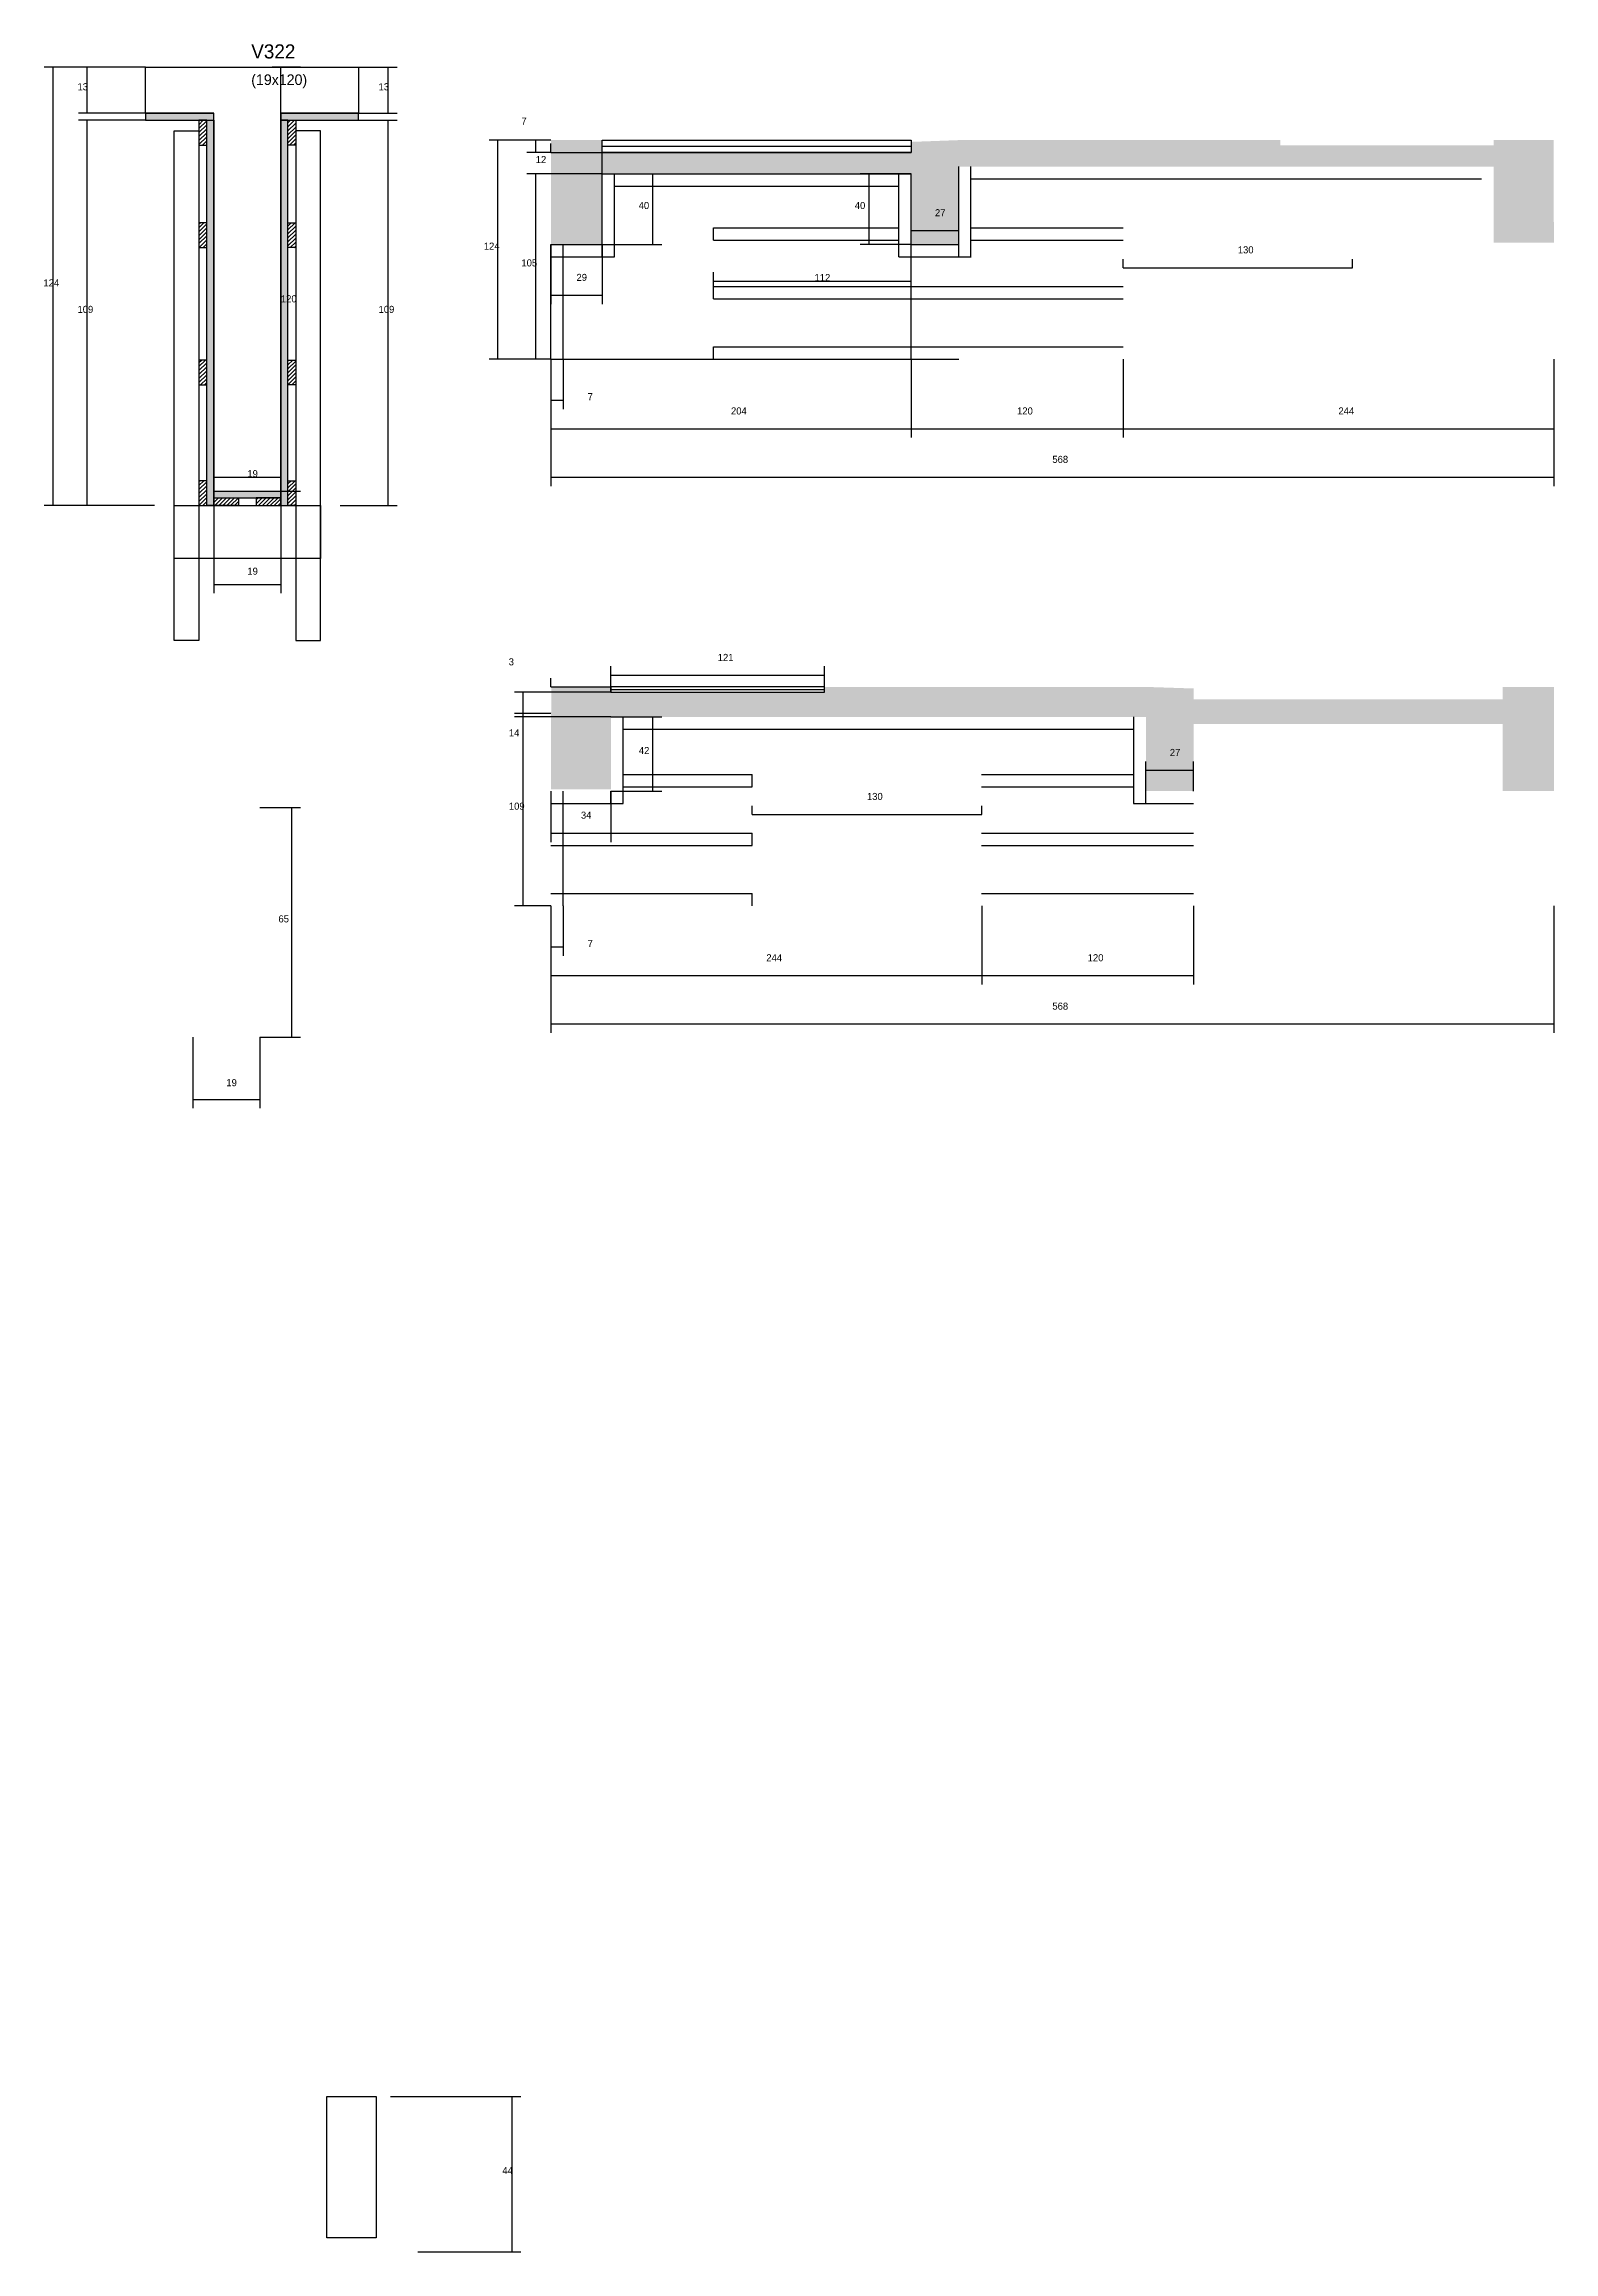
# Model space of a CAD drawing. Header units: metres. Extents: x 2014 to 2869, y 1218 to 2468.
import ezdxf

# ---------------------------------------------------------------- set-up
doc = ezdxf.new("R2010")
doc.units = ezdxf.units.M
for name, color, linetype in [('CONCRETO', 251, 'Continuous'), ('COTA', 241, 'Continuous'), ('Cota Seção (2x)', 4, 'Continuous'), ('Hachura', 253, 'Continuous'), ('Madeira', 126, 'Continuous'), ('Painéis', 200, 'Continuous'), ('SARR_2.2x7', 40, 'Continuous'), ('SARR_3.5x7', 81, 'Continuous'), ('SARR_EDITAR', 141, 'Continuous'), ('Texto Seção', 7, 'Continuous')]:
    doc.layers.add(name, color=color, linetype=linetype)

msp = doc.modelspace()

# ---------------------------------------------------------------- hatches: boundary and pattern name
at = {"layer": 'COTA'}
h = msp.add_hatch(dxfattribs=at)
h.set_pattern_fill('AR-CONC', scale=0.03)
h.paths.add_polyline_path([(2329.7, 2394.7), (2504.7, 2394.7), (2504.7, 2394.7), (2504.7, 2354.6), (2504.7, 2354.6), (2531.7, 2354.6), (2531.7, 2354.6), (2531.7, 2413.7), (2531.7, 2413.7), (2504.7, 2412.7), (2504.7, 2412.7), (2504.7, 2406.7), (2504.7, 2406.7), (2329.7, 2406.7), (2329.7, 2406.7), (2329.7, 2413.7), (2329.7, 2413.7), (2300.7, 2413.7), (2300.7, 2413.7), (2300.7, 2354.7), (2300.7, 2354.7), (2329.7, 2354.7), (2329.7, 2354.7), (2329.7, 2394.7)])
h = msp.add_hatch(dxfattribs=at)
h.set_pattern_fill('AR-CONC', scale=0.03)
h.paths.add_polyline_path([(2713.7, 2410.7), (2713.7, 2413.7), (2713.7, 2413.7), (2531.7, 2413.7), (2531.7, 2413.7), (2531.7, 2398.7), (2531.7, 2398.7), (2834.7, 2398.7), (2834.7, 2398.7), (2834.7, 2355.7), (2834.7, 2355.7), (2868.7, 2355.7), (2868.7, 2355.7), (2868.6, 2413.7), (2868.6, 2413.7), (2834.7, 2413.7), (2834.7, 2413.7), (2834.7, 2410.7), (2834.7, 2410.7), (2713.7, 2410.7)])
h = msp.add_hatch(dxfattribs=at)
h.set_pattern_fill('AR-CONC', scale=0.03)
h.paths.add_polyline_path([(2334.7, 2101.2), (2334.7, 2104.2), (2334.7, 2104.2), (2300.9, 2104.2), (2300.9, 2104.2), (2300.7, 2046.2), (2300.7, 2046.2), (2334.7, 2046.2), (2334.7, 2046.2), (2334.7, 2087.2), (2334.7, 2087.2), (2637.7, 2087.2), (2637.7, 2087.2), (2637.7, 2104.2), (2637.7, 2104.2), (2455.7, 2104.2), (2455.7, 2104.2), (2455.7, 2101.2), (2455.7, 2101.2), (2334.7, 2101.2)])
h = msp.add_hatch(dxfattribs=at)
h.set_pattern_fill('AR-CONC', scale=0.03)
h.paths.add_polyline_path([(2839.7, 2083.2), (2664.7, 2083.2), (2664.7, 2083.2), (2664.7, 2045.2), (2664.7, 2045.2), (2637.7, 2045.2), (2637.7, 2045.2), (2637.7, 2104.2), (2637.7, 2104.2), (2664.7, 2103.3), (2664.7, 2103.3), (2664.7, 2097.2), (2664.7, 2097.2), (2839.7, 2097.2), (2839.7, 2097.2), (2839.7, 2104.2), (2839.7, 2104.2), (2868.7, 2104.2), (2868.7, 2104.2), (2868.7, 2045.2), (2868.7, 2045.2), (2839.7, 2045.2), (2839.7, 2045.2), (2839.7, 2083.2)])
at = {"layer": 'Hachura'}
h = msp.add_hatch(color=8, dxfattribs=at)
h.dxf.hatch_style = 1
h.paths.add_polyline_path([(2109.8, 2424.9), (2109.8, 2428.9), (2109.8, 2428.9), (2071.2, 2428.9), (2071.2, 2428.9), (2071.2, 2424.9), (2071.2, 2424.9), (2109.8, 2424.9)])
h = msp.add_hatch(dxfattribs=at)
h.set_pattern_fill('ANSI31', scale=0.5)
h.paths.add_polyline_path([(2101.4, 2410.9), (2105.8, 2410.9), (2105.8, 2410.9), (2105.8, 2424.9), (2105.8, 2424.9), (2101.4, 2424.9), (2101.4, 2424.9), (2101.4, 2410.9)])
h = msp.add_hatch(color=8, dxfattribs=at)
h.dxf.hatch_style = 1
h.paths.add_polyline_path([(2105.8, 2424.9), (2109.8, 2424.9), (2109.8, 2424.9), (2109.8, 2206.9), (2109.8, 2206.9), (2105.8, 2206.9), (2105.8, 2206.9), (2105.8, 2424.9)])
h = msp.add_hatch(color=8, dxfattribs=at)
h.dxf.hatch_style = 1
h.paths.add_polyline_path([(2191.8, 2424.9), (2191.8, 2428.9), (2191.8, 2428.9), (2147.8, 2428.9), (2147.8, 2428.9), (2147.8, 2424.9), (2147.8, 2424.9), (2191.8, 2424.9)])
h = msp.add_hatch(color=8, dxfattribs=at)
h.dxf.hatch_style = 1
h.paths.add_polyline_path([(2151.8, 2426.9), (2147.8, 2426.9), (2147.8, 2426.9), (2147.8, 2206.9), (2147.8, 2206.9), (2151.8, 2206.9), (2151.8, 2206.9), (2151.8, 2426.9)])
h = msp.add_hatch(dxfattribs=at)
h.set_pattern_fill('ANSI31', scale=0.5)
h.paths.add_polyline_path([(2156.2, 2410.9), (2151.8, 2410.9), (2151.8, 2410.9), (2151.8, 2424.9), (2151.8, 2424.9), (2156.2, 2424.9), (2156.2, 2424.9), (2156.2, 2410.9)])
h = msp.add_hatch(dxfattribs=at)
h.set_pattern_fill('ANSI31', scale=0.5)
h.paths.add_polyline_path([(2101.4, 2352.9), (2105.8, 2352.9), (2105.8, 2352.9), (2105.8, 2366.9), (2105.8, 2366.9), (2101.4, 2366.9), (2101.4, 2366.9), (2101.4, 2352.9)])
h = msp.add_hatch(dxfattribs=at)
h.set_pattern_fill('ANSI31', scale=0.5)
h.paths.add_polyline_path([(2156.2, 2352.9), (2151.8, 2352.9), (2151.8, 2352.9), (2151.8, 2366.9), (2151.8, 2366.9), (2156.2, 2366.9), (2156.2, 2366.9), (2156.2, 2352.9)])
h = msp.add_hatch(dxfattribs=at)
h.set_pattern_fill('ANSI31', scale=0.5)
h.paths.add_polyline_path([(2101.4, 2275.2), (2105.8, 2275.2), (2105.8, 2275.2), (2105.8, 2289.2), (2105.8, 2289.2), (2101.4, 2289.2), (2101.4, 2289.2), (2101.4, 2275.2)])
h = msp.add_hatch(dxfattribs=at)
h.set_pattern_fill('ANSI31', scale=0.5)
h.paths.add_polyline_path([(2156.2, 2275.2), (2151.8, 2275.2), (2151.8, 2275.2), (2151.8, 2289.2), (2151.8, 2289.2), (2156.2, 2289.2), (2156.2, 2289.2), (2156.2, 2275.2)])
h = msp.add_hatch(dxfattribs=at)
h.set_pattern_fill('ANSI31', scale=0.5)
h.paths.add_polyline_path([(2101.4, 2206.9), (2105.8, 2206.9), (2105.8, 2206.9), (2105.8, 2220.9), (2105.8, 2220.9), (2101.4, 2220.9), (2101.4, 2220.9), (2101.4, 2206.9)])
h = msp.add_hatch(color=8, dxfattribs=at)
h.dxf.hatch_style = 1
h.paths.add_polyline_path([(2147.8, 2211.3), (2147.8, 2214.9), (2147.8, 2214.9), (2109.8, 2214.9), (2109.8, 2214.9), (2109.8, 2211.3), (2109.8, 2211.3), (2147.8, 2211.3)])
h = msp.add_hatch(dxfattribs=at)
h.set_pattern_fill('ANSI31', scale=0.5)
h.paths.add_polyline_path([(2156.2, 2206.9), (2151.8, 2206.9), (2151.8, 2206.9), (2151.8, 2220.9), (2151.8, 2220.9), (2156.2, 2220.9), (2156.2, 2220.9), (2156.2, 2206.9)])
h = msp.add_hatch(dxfattribs=at)
h.set_pattern_fill('ANSI31', scale=0.5)
h.paths.add_polyline_path([(2109.8, 2206.9), (2109.8, 2211.3), (2109.8, 2211.3), (2123.8, 2211.3), (2123.8, 2211.3), (2123.8, 2206.9), (2123.8, 2206.9), (2109.8, 2206.9)])
h = msp.add_hatch(dxfattribs=at)
h.set_pattern_fill('ANSI31', scale=0.5)
h.paths.add_polyline_path([(2147.8, 2206.9), (2147.8, 2211.3), (2147.8, 2211.3), (2133.8, 2211.3), (2133.8, 2211.3), (2133.8, 2206.9), (2133.8, 2206.9), (2147.8, 2206.9)])

# ---------------------------------------------------------------- linework, layer by layer
at = {"layer": 'CONCRETO'}
for points in [[(2071.2, 2428.9), (2071.2, 2454.9), (2191.8, 2454.9), (2191.8, 2428.9), (2147.8, 2428.9), (2147.8, 2214.9), (2109.8, 2214.9), (2109.8, 2428.9)], [(2173.8, 1306.4), (2173.8, 1306.4), (2201.8, 1306.4), (2201.8, 1278.4), (2201.8, 1278.4), (2201.8, 1226.4), (2173.8, 1226.4), (2173.8, 1306.4)]]:
    msp.add_lwpolyline(points, close=True, dxfattribs=at)
at = {"layer": 'COTA'}
for p, q in [((2071.2, 2454.9), (2013.8, 2454.9)), ((2018.8, 2206.9), (2018.8, 2454.9)), ((2071.2, 2454.9), (2033.1, 2454.9)), ((2038.1, 2428.9), (2038.1, 2454.9)), ((2191.8, 2454.9), (2213.6, 2454.9)), ((2208.6, 2428.9), (2208.6, 2454.9)), ((2071.2, 2428.9), (2033.1, 2428.9)), ((2071.2, 2424.9), (2033.1, 2424.9)), ((2038.1, 2206.9), (2038.1, 2424.9)), ((2191.8, 2428.9), (2213.6, 2428.9)), ((2191.8, 2424.9), (2213.6, 2424.9)), ((2208.6, 2206.9), (2208.6, 2424.9)), ((2300.7, 2413.7), (2265.7, 2413.7)), ((2270.7, 2289.7), (2270.7, 2413.7)), ((2300.7, 2413.7), (2287.1, 2413.7)), ((2292.1, 2406.7), (2292.1, 2413.7)), ((2300.7, 2406.7), (2287.1, 2406.7)), ((2300.7, 2406.7), (2300.7, 2411.7)), ((2300.7, 2406.7), (2329.7, 2406.7)), ((2329.7, 2394.7), (2329.7, 2411.7)), ((2329.7, 2394.7), (2287.1, 2394.7)), ((2292.1, 2289.7), (2292.1, 2394.7)), ((2329.7, 2394.7), (2363.5, 2394.7)), ((2358.5, 2354.7), (2358.5, 2394.7)), ((2504.7, 2394.7), (2475.9, 2394.7)), ((2480.9, 2354.6), (2480.9, 2394.7)), ((2504.7, 2354.6), (2504.7, 2367.6)), ((2504.7, 2362.6), (2531.7, 2362.6)), ((2531.7, 2354.6), (2531.7, 2367.6)), ((2300.7, 2354.7), (2300.7, 2320.9)), ((2329.7, 2354.7), (2363.5, 2354.7)), ((2329.7, 2354.7), (2329.7, 2320.9)), ((2504.7, 2354.6), (2475.9, 2354.6)), ((2392.7, 2330.8), (2392.7, 2338.9)), ((2504.7, 2330.8), (2504.7, 2338.9)), ((2624.7, 2341.4), (2624.7, 2346.4)), ((2624.7, 2341.4), (2754.7, 2341.4)), ((2754.7, 2341.4), (2754.7, 2346.4)), ((2300.7, 2325.9), (2329.7, 2325.9)), ((2392.7, 2333.9), (2504.7, 2333.9)), ((2300.7, 2289.7), (2265.7, 2289.7)), ((2300.7, 2289.7), (2287.1, 2289.7)), ((2300.7, 2289.7), (2300.7, 2261.5)), ((2300.7, 2289.7), (2300.7, 2245.3)), ((2300.7, 2289.7), (2300.7, 2217.9)), ((2307.7, 2289.7), (2307.7, 2261.5)), ((2504.7, 2289.7), (2504.7, 2245.3)), ((2504.7, 2289.7), (2504.7, 2245.3)), ((2624.7, 2289.7), (2624.7, 2245.3)), ((2624.7, 2289.7), (2624.7, 2245.3)), ((2868.7, 2289.7), (2868.7, 2245.3)), ((2868.7, 2289.7), (2868.7, 2217.9)), ((2300.7, 2266.5), (2307.7, 2266.5)), ((2300.7, 2250.3), (2504.7, 2250.3)), ((2504.7, 2250.3), (2624.7, 2250.3)), ((2624.7, 2250.3), (2868.7, 2250.3)), ((2300.7, 2222.9), (2868.7, 2222.9)), ((2076.2, 2206.9), (2013.8, 2206.9)), ((2076.2, 2206.9), (2033.1, 2206.9)), ((2109.8, 2206.9), (2109.8, 2157.2)), ((2147.8, 2206.9), (2147.8, 2157.2)), ((2181.4, 2206.9), (2213.6, 2206.9)), ((2109.8, 2162.2), (2147.8, 2162.2)), ((2334.7, 2104.2), (2334.7, 2115.9)), ((2455.7, 2104.2), (2455.7, 2115.9)), ((2334.7, 2101.2), (2280, 2101.2)), ((2285, 2087.2), (2285, 2101.2)), ((2300.7, 2104.2), (2300.7, 2109.2)), ((2300.7, 2104.2), (2334.7, 2104.2)), ((2334.7, 2110.9), (2455.7, 2110.9)), ((2334.7, 2101.2), (2334.7, 2109.2)), ((2300.7, 2089.2), (2280, 2089.2)), ((2334.7, 2087.2), (2280, 2087.2)), ((2285, 1980.2), (2285, 2089.2)), ((2334.7, 2087.2), (2363.5, 2087.2)), ((2358.5, 2045.2), (2358.5, 2087.2)), ((2637.7, 2045.2), (2637.7, 2062)), ((2664.7, 2045.2), (2664.7, 2062)), ((2637.7, 2057), (2664.7, 2057)), ((2300.7, 2045.2), (2300.7, 2016.4)), ((2334.7, 2045.2), (2363.5, 2045.2)), ((2334.7, 2045.2), (2334.7, 2016.4)), ((2414.7, 2031.9), (2414.7, 2036.9)), ((2544.7, 2031.9), (2544.7, 2036.9)), ((2135.9, 2035.9), (2158.9, 2035.9)), ((2153.9, 1905.9), (2153.9, 2035.9)), ((2414.7, 2031.9), (2544.7, 2031.9)), ((2300.7, 2021.4), (2334.7, 2021.4)), ((2300.7, 1980.2), (2280, 1980.2)), ((2300.7, 1980.2), (2300.7, 1935.8)), ((2300.7, 1980.2), (2300.7, 1952)), ((2300.7, 1980.2), (2300.7, 1908.4)), ((2307.7, 1980.2), (2307.7, 1952)), ((2544.7, 1980.2), (2544.7, 1935.8)), ((2544.7, 1980.2), (2544.7, 1935.8)), ((2664.7, 1980.2), (2664.7, 1935.8)), ((2868.7, 1980.2), (2868.7, 1908.4)), ((2300.7, 1957), (2307.7, 1957)), ((2300.7, 1940.8), (2544.7, 1940.8)), ((2544.7, 1940.8), (2664.7, 1940.8)), ((2300.7, 1913.4), (2868.7, 1913.4)), ((2097.9, 1905.9), (2097.9, 1865.7)), ((2135.9, 1905.9), (2135.9, 1865.7)), ((2135.9, 1905.9), (2158.9, 1905.9)), ((2097.9, 1870.7), (2135.9, 1870.7)), ((2209.8, 1306.4), (2283.7, 1306.4)), ((2278.7, 1218.4), (2278.7, 1306.4)), ((2225.4, 1218.4), (2283.7, 1218.4))]:
    msp.add_line(p, q, dxfattribs=at)
at = {"layer": 'Cota Seção (2x)'}
for p, q in [((2158.8, 2454.9), (2142.8, 2454.9)), ((2147.8, 2214.9), (2147.8, 2454.9)), ((2109.8, 2206.9), (2109.8, 2227.9)), ((2147.8, 2206.9), (2147.8, 2227.9)), ((2109.8, 2222.9), (2147.8, 2222.9)), ((2158.8, 2214.9), (2142.8, 2214.9))]:
    msp.add_line(p, q, dxfattribs=at)
at = {"layer": 'Madeira'}
for points in [[(2101.4, 2410.9), (2105.8, 2410.9), (2105.8, 2424.9), (2101.4, 2424.9)], [(2156.2, 2410.9), (2151.8, 2410.9), (2151.8, 2424.9), (2156.2, 2424.9)], [(2101.4, 2352.9), (2105.8, 2352.9), (2105.8, 2366.9), (2101.4, 2366.9)], [(2156.2, 2352.9), (2151.8, 2352.9), (2151.8, 2366.9), (2156.2, 2366.9)], [(2101.4, 2275.2), (2105.8, 2275.2), (2105.8, 2289.2), (2101.4, 2289.2)], [(2156.2, 2275.2), (2151.8, 2275.2), (2151.8, 2289.2), (2156.2, 2289.2)], [(2101.4, 2206.9), (2105.8, 2206.9), (2105.8, 2220.9), (2101.4, 2220.9)], [(2156.2, 2206.9), (2151.8, 2206.9), (2151.8, 2220.9), (2156.2, 2220.9)], [(2109.8, 2206.9), (2109.8, 2211.3), (2123.8, 2211.3), (2123.8, 2206.9)], [(2147.8, 2206.9), (2147.8, 2211.3), (2133.8, 2211.3), (2133.8, 2206.9)]]:
    msp.add_lwpolyline(points, close=True, dxfattribs=at)
at = {"layer": 'Painéis'}
for p, q in [((2071.2, 2428.9), (2109.8, 2428.9)), ((2147.8, 2428.9), (2191.8, 2428.9)), ((2329.7, 2413.7), (2504.7, 2413.7)), ((2329.7, 2406.7), (2329.7, 2413.7)), ((2329.7, 2406.7), (2504.7, 2406.7)), ((2329.7, 2394.7), (2504.7, 2394.7)), ((2329.7, 2354.7), (2329.7, 2394.7)), ((2504.7, 2354.6), (2504.7, 2394.7)), ((2531.7, 2354.6), (2531.7, 2398.7)), ((2300.7, 2354.7), (2329.7, 2354.7)), ((2300.7, 2289.7), (2300.7, 2354.7)), ((2504.7, 2354.6), (2531.7, 2354.6)), ((2504.7, 2289.7), (2504.7, 2354.6)), ((2300.7, 2289.7), (2531.7, 2289.7))]:
    msp.add_line(p, q, dxfattribs=at)
for points in [[(2109.8, 2424.9), (2109.8, 2428.9), (2071.2, 2428.9), (2071.2, 2424.9)], [(2105.8, 2424.9), (2109.8, 2424.9), (2109.8, 2206.9), (2105.8, 2206.9)], [(2191.8, 2424.9), (2191.8, 2428.9), (2147.8, 2428.9), (2147.8, 2424.9)], [(2151.8, 2424.9), (2147.8, 2424.9), (2147.8, 2206.9), (2151.8, 2206.9)], [(2504.7, 2406.7), (2329.7, 2406.7), (2329.7, 2413.7), (2504.7, 2413.7)], [(2147.8, 2211.3), (2147.8, 2214.9), (2109.8, 2214.9), (2109.8, 2211.3)], [(2455.7, 2104.2), (2334.7, 2104.2), (2334.7, 2101.2), (2455.7, 2101.2)]]:
    msp.add_lwpolyline(points, close=True, dxfattribs=at)
at = {"layer": 'SARR_2.2x7'}
for p, q in [((2329.7, 2410.2), (2504.7, 2410.2)), ((2336.7, 2347.7), (2336.7, 2394.7)), ((2336.7, 2387.7), (2497.7, 2387.7)), ((2497.7, 2347.6), (2497.7, 2394.7)), ((2504.7, 2387.7), (2504.7, 2387.7)), ((2538.6, 2347.6), (2538.6, 2398.7)), ((2538.6, 2391.7), (2624.7, 2391.7)), ((2624.7, 2391.7), (2827.7, 2391.7)), ((2392.7, 2364.1), (2497.7, 2364.1)), ((2392.7, 2357.1), (2392.7, 2364.1)), ((2538.6, 2364.1), (2624.8, 2364.1)), ((2307.7, 2289.7), (2307.7, 2354.7)), ((2329.7, 2347.7), (2329.7, 2354.7)), ((2392.7, 2357.1), (2497.7, 2357.1)), ((2504.7, 2359.1), (2504.7, 2359.1)), ((2504.7, 2347.6), (2504.7, 2354.6)), ((2504.7, 2352.1), (2504.7, 2352.1)), ((2531.6, 2352.1), (2531.7, 2352.1)), ((2531.7, 2347.6), (2531.7, 2354.6)), ((2538.6, 2357.1), (2624.8, 2357.1)), ((2300.7, 2347.7), (2329.7, 2347.7)), ((2329.7, 2347.7), (2336.7, 2347.7)), ((2497.7, 2347.6), (2504.7, 2347.6)), ((2504.7, 2347.6), (2531.7, 2347.6)), ((2531.7, 2347.6), (2538.7, 2347.6)), ((2392.7, 2330.8), (2504.7, 2330.8)), ((2392.7, 2323.8), (2392.7, 2330.8)), ((2504.7, 2330.8), (2624.8, 2330.8)), ((2392.7, 2323.8), (2504.7, 2323.8)), ((2504.7, 2323.8), (2624.8, 2323.8)), ((2392.7, 2296.7), (2504.7, 2296.7)), ((2392.7, 2289.7), (2392.7, 2296.7)), ((2504.7, 2296.7), (2624.8, 2296.7)), ((2341.7, 2038.2), (2341.7, 2087.2)), ((2630.8, 2038.2), (2630.8, 2087.2)), ((2341.7, 2080.2), (2544.7, 2080.2)), ((2544.7, 2080.2), (2630.8, 2080.2)), ((2341.7, 2054.6), (2414.7, 2054.6)), ((2414.7, 2047.6), (2414.7, 2054.6)), ((2544.6, 2054.6), (2630.8, 2054.6)), ((2300.7, 2038.2), (2334.7, 2038.2)), ((2307.7, 1980.2), (2307.7, 2045.2)), ((2334.7, 2038.2), (2334.7, 2045.2)), ((2334.7, 2038.2), (2341.7, 2038.2)), ((2341.7, 2047.6), (2414.7, 2047.6)), ((2544.6, 2047.6), (2630.8, 2047.6)), ((2630.7, 2038.2), (2637.7, 2038.2)), ((2637.7, 2038.2), (2637.7, 2045.2)), ((2637.7, 2042.6), (2637.8, 2042.6)), ((2637.7, 2038.2), (2664.7, 2038.2)), ((2300.7, 2021.4), (2414.7, 2021.4)), ((2300.7, 2014.4), (2414.7, 2014.4)), ((2414.7, 2014.4), (2414.7, 2021.4)), ((2544.6, 2021.4), (2664.7, 2021.4)), ((2544.6, 2014.4), (2664.7, 2014.4)), ((2300.7, 1987.2), (2414.7, 1987.2)), ((2414.7, 1980.2), (2414.7, 1987.2)), ((2544.6, 1987.2), (2664.7, 1987.2))]:
    msp.add_line(p, q, dxfattribs=at)
at = {"layer": 'SARR_3.5x7'}
for points in [[(2087.4, 2418.9), (2101.4, 2418.9), (2101.4, 2130.5), (2087.4, 2130.5)], [(2170.2, 2418.9), (2156.2, 2418.9), (2156.2, 2130.5), (2170.2, 2130.5)], [(2087.4, 2206.9), (2170.2, 2206.9), (2170.2, 2176.9), (2087.4, 2176.9)]]:
    msp.add_lwpolyline(points, close=True, dxfattribs=at)
at = {"layer": 'SARR_EDITAR'}
msp.add_line((2334.7, 2102.7), (2455.7, 2102.7), dxfattribs=at)

# ---------------------------------------------------------------- texts
at = {"layer": 'COTA'}
for s, p in [('13', (2032.6, 2441.9)), ('13', (2203.1, 2441.9)), ('7', (2284, 2422.5)), ('12', (2292.1, 2400.7)), ('40', (2350.4, 2374.7)), ('40', (2472.8, 2374.7)), ('27', (2518.2, 2370.6)), ('124', (2262.7, 2351.7)), ('130', (2689.7, 2349.6)), ('105', (2284, 2342.2)), ('29', (2315.2, 2334)), ('112', (2450, 2333.9)), ('124', (2013.3, 2330.9)), ('109', (2032.6, 2315.9)), ('109', (2203.1, 2315.9)), ('7', (2321.5, 2266.5)), ('204', (2402.7, 2258.4)), ('120', (2564.7, 2258.4)), ('244', (2746.7, 2258.4)), ('568', (2584.7, 2231)), ('19', (2128.8, 2167.7)), ('3', (2276.8, 2116.4)), ('121', (2395.2, 2118.9)), ('14', (2276.9, 2076.2)), ('42', (2350.5, 2066.2)), ('27', (2651.2, 2065.1)), ('109', (2276.9, 2034.7)), ('130', (2479.7, 2040.2)), ('34', (2317.7, 2029.6)), ('65', (2146.4, 1970.9)), ('7', (2321.5, 1957)), ('244', (2422.7, 1948.9)), ('120', (2604.7, 1948.9)), ('568', (2584.7, 1921.5)), ('19', (2116.9, 1878.2)), ('44', (2273.2, 1262.4))]:
    msp.add_text(s, height=4, dxfattribs=at).set_placement(p)
at = {"layer": 'Cota Seção (2x)'}
for s, p in [('120', (2147.8, 2321.9)), ('19', (2128.8, 2222.9))]:
    msp.add_text(s, height=4, dxfattribs=at).set_placement(p)
at = {"layer": 'Texto Seção'}
for s, height, p in [('V322', 8, (2131, 2459.9)), ('(19x120)', 6, (2131, 2444.9))]:
    msp.add_text(s, height=height, dxfattribs=at).set_placement(p)

doc.saveas('drawing.dxf')
